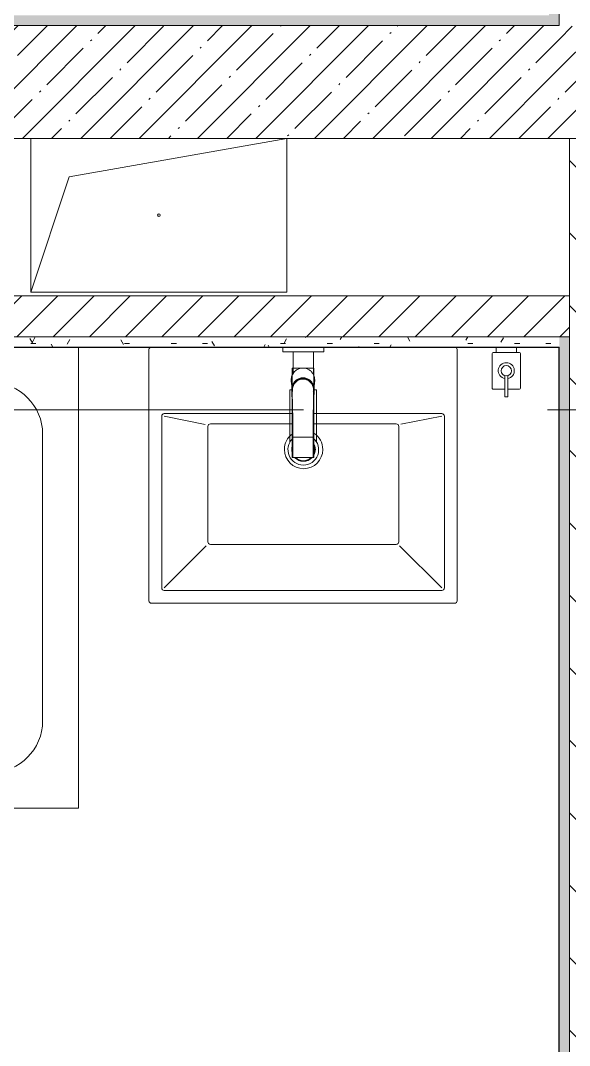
# Model space of a CAD drawing. Header units: millimetres. Extents: x 81382 to 274764, y -8553 to 29000.
# Drawn here: x 99528 to 100600, y 15760 to 17760 of the extents above; entities that cross this region are included whole.
import ezdxf

# ---------------------------------------------------------------- set-up
doc = ezdxf.new("R2010")
doc.units = ezdxf.units.MM
doc.linetypes.add('Осевая', pattern=[3175, 635, -476.25, 1587.5, -476.25])
for name, color, linetype, lineweight in [('0-1', 7, 'Continuous', 9), ('A-GENM', 7, 'Continuous', 9), ('A-WALL', 7, 'Continuous', 9), ('I-WALL', 7, 'Continuous', 9), ('P-SANR-FIXT', 7, 'Continuous', 9), ('P-SANR-FIXT-1', 7, 'Continuous', 13), ('Оси-2', 7, 'Осевая', 9)]:
    doc.layers.add(name, color=color, linetype=linetype, lineweight=lineweight)
doc.layers.add('A-WALL-1', color=7, linetype='Continuous', lineweight=9, true_color=0x3c3c3c)
doc.layers.add('A-WALL-FNSH-1', color=7, linetype='Continuous', lineweight=9, true_color=0x3c3c3c)
pattern_1 = [(45, (0, 0), (-57.024626, 57.024626), []), (45, (57.025, 0), (-57.024626, 57.024626), [100.806, -20.161, 3.353, -16.808])]
pattern_2 = [(0, (0, 0), (121.92, 30.48), [10.058, -81.382, 10.058, -81.382, -487.68]), (0, (0, 0), (121.92, 30.48), [-182.88, 10.058, -172.822, 10.058, -81.382, -213.36]), (0, (0, 0), (121.92, 30.48), [-457.2, 10.058, -50.902, 10.058, -142.342]), (120, (45.72, 15.24), (-87.356454, 90.345817), [10.058, -81.382, 10.058, -81.382, -487.68]), (120, (45.72, 15.24), (-87.356454, 90.345817), [-182.88, 10.058, -172.822, 10.058, -81.382, -213.36]), (120, (45.72, 15.24), (-87.356454, 90.345817), [-457.2, 10.058, -50.902, 10.058, -142.342]), (240, (60.96, 76.2), (-34.563546, -120.825817), [10.058, -81.382, 10.058, -81.382, -487.68]), (240, (60.96, 76.2), (-34.563546, -120.825817), [-182.88, 10.058, -172.822, 10.058, -81.382, -213.36]), (240, (60.96, 76.2), (-34.563546, -120.825817), [-457.2, 10.058, -50.902, 10.058, -142.342])]

# ---------------------------------------------------------------- blocks, each defined once
blk = doc.blocks.new('SND_Aquanet_Душевой поддон_HX108_Квадратный_С опорами_Сантехкомплект__$ - 900х900-31006294-План размещения напольных электротехнических лючков и розеток 3 этажа в осях 23-33')
at = {"layer": 'P-SANR-FIXT'}
for p, q in [((450, 450), (-450, 450)), ((-450, 450), (-450, -449.8)), ((450, -449.8), (450, 450)), ((-280, 380), (280, 380)), ((-380, -280), (-380, 280)), ((380, 280), (380, -280)), ((-81.7, -380), (-280, -380)), ((-6.1, -380), (-32.7, -380)), ((280, -380), (215.9, -380))]:
    blk.add_line(p, q, dxfattribs=at)
for centre, radius, start, end in [((-280, 280), 100, 90, 180), ((280, 280), 100, 0, 90), ((-280, -280), 100, 180, 270), ((-290, -290), 25, 90, 270), ((-290, -290), 25, 270, 90), ((280, -280), 100, 270, 0)]:
    blk.add_arc(centre, radius, start, end, dxfattribs=at)
blk = doc.blocks.new('GM_Отверстие прямоугольное _в плите_ - Отверстие-21610241-План размещения напольных электротехнических лючков и розеток 3 этажа в осях 23-33')
at = {"layer": 'A-GENM'}
for p, q in [((-250, -150), (-250, 150)), ((-250, 150), (-250, -150)), ((-175, 75), (250, 150)), ((250, 150), (250, -150)), ((250, -150), (250, 150)), ((-250, -150), (-175, 75)), ((250, -150), (-250, -150)), ((-250, -150), (250, -150))]:
    blk.add_line(p, q, dxfattribs=at)
for start, end in [(360, 180), (180, 360)]:
    blk.add_arc((0, 0), 2.5, start, end, dxfattribs=at)
blk = doc.blocks.new('раковина - 400 x 500mm-V186-План размещения напольных электротехнических лючков и розеток 3 этажа в осях 23-33')
at = {"layer": 'P-SANR-FIXT'}
for p, q in [((-249.5, -5), (-249.5, -495)), ((352.5, -495), (352.5, -5)), ((-224.5, -135), (-224.5, -470)), ((31.5, -130), (-219.5, -130)), ((-219.5, -135), (-139.5, -151)), ((322.5, -130), (71.5, -130)), ((322.5, -135), (242.8, -150.5)), ((327.5, -470), (327.5, -135)), ((-134.5, -155), (-134.5, -380)), ((-126, -150), (-129.5, -150)), ((31.6, -150), (-126, -150)), ((233.5, -150), (71.4, -150)), ((238.5, -155), (238.5, -380)), ((-219.5, -470), (-137.6, -388.1)), ((-129.5, -385), (233.5, -385)), ((322.5, -470), (240.2, -387.7)), ((-219.5, -475), (322.5, -475)), ((-244.5, -500), (347.5, -500))]:
    blk.add_line(p, q, dxfattribs=at)
for centre, radius, start, end in [((-244.5, -5), 5, 90, 180), ((347.5, -5), 5, 0, 90), ((-219.5, -135), 5, 90, 180), ((322.5, -135), 5, 0, 90), ((-129.5, -155), 5, 90, 180), ((233.5, -155), 5, 0, 90), ((52.6, -199.9), 37.5, 125.8967, 180), ((52.6, -199.9), 37.5, 360, 58.2201), ((52.6, -199.9), 37.5, 180, 360), ((52.6, -199.9), 23, 165.3815, 180), ((52.6, -199.9), 23, 180, 194.9147), ((52.6, -199.9), 23, 330.6647, 360), ((52.6, -199.9), 23, 21.6233, 28.8393), ((52.6, -199.9), 23, 360, 20.947), ((52.6, -199.9), 23, 225, 315), ((-129.5, -380), 5, 180, 270), ((233.5, -380), 5, 270, 360), ((-219.5, -470), 5, 180, 270), ((322.5, -470), 5, 270, 0), ((-244.5, -495), 5, 180, 270), ((347.5, -495), 5, 270, 0)]:
    blk.add_arc(centre, radius, start, end, dxfattribs=at)
blk = doc.blocks.new('TOY_Диспансер мыло - Дозатор Elegance new 11654 019001 хром-30642362-План размещения напольных электротехнических лючков и розеток 3 этажа в осях 23-33')
at = {"layer": 'A-GENM'}
for p, q in [((122.2, 81.7), (99.5, 81.7)), ((122.2, 81.7), (102.9, 81.7)), ((127.9, 96.6), (122.2, 96.6)), ((122.2, 96.6), (122.2, 81.7)), ((122.2, 82.7), (122.2, 55.3)), ((127.9, 81.7), (127.9, 96.6)), ((127.9, 55.3), (127.9, 82.7)), ((146.9, 81.7), (127.9, 81.7)), ((150.5, 81.7), (127.9, 81.7)), ((97.5, 79.7), (97.5, 12)), ((152.5, 12), (152.5, 79.7)), ((99.5, 10), (105, 10)), ((145, 10), (105, 10)), ((105, 10), (105, 0.5)), ((105, 0.5), (145, 0.5)), ((145, 0.5), (145, 10)), ((145, 10), (150.5, 10))]:
    blk.add_line(p, q, dxfattribs=at)
blk.add_circle((125, 45.7), 10, dxfattribs=at)
for centre, radius, start, end in [((99.5, 79.7), 2, 90, 180), ((150.5, 79.7), 2, 360, 90), ((125, 45.7), 15.7, 100.4353, 79.365), ((99.5, 12), 2, 180, 270), ((150.5, 12), 2, 270, 360)]:
    blk.add_arc(centre, radius, start, end, dxfattribs=at)
blk = doc.blocks.new('сифон - Для раковины-V187-План размещения напольных электротехнических лючков и розеток 3 этажа в осях 23-33')
at = {"layer": 'P-SANR-FIXT'}
for p, q in [((116.7, 26), (15, 26)), ((116.7, 26), (116.7, 20.9)), ((200, 40), (191.1, 40)), ((191.1, -40), (191.1, 40)), ((200, 40), (200, -40)), ((116.7, -19.7), (116.7, -26)), ((15, -26), (116.7, -26)), ((191.1, -40), (200, -40))]:
    blk.add_line(p, q, dxfattribs=at)
for start, end in [(45, 180), (180, 319.7584)]:
    blk.add_arc((0, 0), 30, start, end, dxfattribs=at)
at = {"layer": 'P-SANR-FIXT-1'}
for p, q in [((127.1, 20), (123.1, 20)), ((191.1, 20), (148.6, 20)), ((21.9, -20), (49, -20)), ((49, -20), (56, -20)), ((56, -20), (75, -20)), ((85.7, -20), (118.5, -20)), ((119.7, -20), (122.9, -20)), ((145.8, -20), (191.1, -20))]:
    blk.add_line(p, q, dxfattribs=at)
for radius, start, end in [(22.5, 67.2152, 113.0759), (21.5, 72, 108), (22.5, 133.7338, 180), (22.5, 180, 225.6765), (21.5, 136.1578, 180), (21.5, 180, 223.3802), (22.5, 241.9585, 297.7301), (21.5, 245.8675, 293.8296)]:
    blk.add_arc((0, 0), radius, start, end, dxfattribs=at)
blk = doc.blocks.new('смеситель для раковины - Default-V188-План размещения напольных электротехнических лючков и розеток 3 этажа в осях 23-33')
at = {"layer": '0-1'}
for p, q in [((19.7, 151.6), (-19.8, 151.6)), ((-20.3, 110), (-20.4, 97.4)), ((19.8, 111.8), (-19.8, 111.8)), ((20.4, 97.4), (20.3, 110)), ((-22.8, 3), (-21.8, 15.6)), ((-20.7, 17.2), (-20.7, 16.7)), ((20.8, 16.7), (20.8, 17.2))]:
    blk.add_line(p, q, dxfattribs=at)
at = {"layer": '0-1', "flags": 128}
for points in [[(-19.8, 151.6), (-20, 151.6), (-20.2, 151.6), (-20.3, 151.5), (-20.4, 151.5), (-20.5, 151.4), (-20.6, 151.3), (-20.6, 151.2), (-20.7, 151.1), (-20.7, 151.1), (-20.7, 151), (-20.7, 151), (-20.8, 150.9), (-20.8, 150.6), (-20.8, 149.7), (-20.8, 148.7), (-20.8, 147.7), (-20.9, 146.7), (-20.9, 145.3), (-21.1, 93.2)], [(19.7, 151.6), (20, 151.6), (20.2, 151.6), (20.4, 151.5), (20.5, 151.4), (20.6, 151.3), (20.6, 151.3), (20.7, 151.2), (20.7, 151.1), (20.7, 151.1), (20.7, 151), (20.8, 151), (20.8, 150.9), (20.8, 150.6)], [(-19.8, 111.8), (-19.9, 111.8), (-20, 111.8), (-20.1, 111.8), (-20.1, 111.7), (-20.2, 111.7), (-20.3, 111.6), (-20.3, 111.5), (-20.3, 111.5), (-20.3, 111.4), (-20.3, 111.4), (-20.3, 111.4), (-20.3, 111.3), (-20.3, 111.2), (-20.3, 111), (-20.3, 110.8), (-20.3, 110.6), (-20.3, 110.3), (-20.3, 110)], [(12.1, -0.1), (14.4, 1.7), (18.1, 6.1), (20.4, 11.5), (21.2, 17.2), (21.2, 36.2), (21.1, 56), (21, 111.4)], [(19.8, 111.8), (19.9, 111.8), (20, 111.8), (20.1, 111.8), (20.2, 111.7), (20.2, 111.6), (20.3, 111.6), (20.3, 111.5), (20.3, 111.5), (20.3, 111.4), (20.3, 111.4), (20.3, 111.3), (20.3, 111.1), (20.3, 110.9), (20.3, 110.7), (20.3, 110.4), (20.3, 110)], [(-21.8, 15.6), (-21.7, 19.7), (-21.6, 24.4), (-21.5, 30.8), (-21.4, 37.1), (-21.3, 49.4), (-21.2, 68.8), (-21.1, 88)], [(-18.9, 7.6), (-20, 10.3), (-20.8, 13.1), (-21.1, 18.6), (-21.1, 48.6), (-21.1, 93.2)], [(21.8, 15.6), (22.1, 11.2), (22.8, 3)]]:
    blk.add_lwpolyline(points, dxfattribs=at)
at = {"layer": 'P-SANR-FIXT'}
for p, q in [((21, 151.6), (-21, 151.6)), ((-21, 151.6), (-21, -23)), ((-19.7, 144), (-19.8, 111.7)), ((19.8, 111.7), (19.7, 144)), ((21, -23), (21, 151.6)), ((-20.4, 22), (-20.8, 19.8)), ((20.8, 19.8), (20.4, 22)), ((-21, 19.9), (-20.8, 19.8)), ((19.4, 12.9), (20.4, 11.1)), ((21, 19.9), (20.8, 19.8)), ((20.9, 18.5), (20.8, 19.8)), ((20.9, 18.4), (21.1, 18.4)), ((22.5, 5), (22.9, 0.9)), ((-0.6, -2.8), (0.6, -2.8)), ((-21, -23), (21, -23))]:
    blk.add_line(p, q, dxfattribs=at)
at = {"layer": 'P-SANR-FIXT', "flags": 128}
for points in [[(-21.1, 16.9), (-21.1, 42.2), (-21, 67.6), (-20.8, 118.3), (-20.7, 143.7), (-20.7, 149.4), (-20.8, 150.2), (-20.9, 145.3), (-20.9, 138.9), (-21.1, 88.1)], [(-20.1, 88.1), (-20.1, 99.6), (-20, 111), (-20, 122.4), (-19.9, 133.8), (-19.9, 145.2)], [(19.9, 145.2), (19.9, 138.9), (19.9, 132.6), (20, 126.2), (20, 119.9), (20, 113.5), (20, 107.2), (20.1, 100.8), (20.1, 94.5), (20.1, 88.1)], [(21.1, 88.1), (20.9, 138.9), (20.9, 145.3), (20.8, 150.2), (20.7, 149.4), (20.7, 143.7), (20.8, 118.3), (21, 67.6), (21.1, 42.2), (21.1, 16.9)], [(-21.1, 18.6), (-21.1, 18.6), (-21.1, 18.6), (-21, 18.6), (-21, 18.6), (-21, 18.5), (-20.9, 18.5), (-20.9, 18.5)], [(-21.1, 18.4), (-21.1, 18), (-21.1, 17.6), (-21.1, 17.2), (-21.1, 16.8), (-21.1, 16.4)], [(-20.8, 19.8), (-20.9, 19.2), (-20.9, 18.5)], [(-15.9, 4.1), (-13.1, 1.6), (-9.8, -0.4), (-6.1, -1.8), (-2.1, -2.5), (2.1, -2.5), (6.1, -1.8), (9.8, -0.4), (11.1, 0.4)], [(11.5, 0.5), (13.1, 1.6), (15.9, 4.1)], [(21.1, 16.4), (21.1, 16.8), (21.1, 17.2), (21.1, 17.6), (21.1, 18), (21.1, 18.4)], [(22.9, 0.9), (22.7, 3.2), (22.5, 5.6), (22.3, 7.9), (22.1, 10.8), (21.8, 15.2)], [(0.6, -3.9), (0.3, -3.9), (0.1, -3.9), (-0.1, -3.9), (-0.3, -3.9), (-0.6, -3.9)]]:
    blk.add_lwpolyline(points, dxfattribs=at)
at = {"layer": 'P-SANR-FIXT'}
for centre, major_axis, ratio, start_param, end_param in [((-19.8, 109.7), (-0.5, 0.002), 0.095846, 0.017294, 1.571164), ((19.8, 109.7), (0.5, 0.002), 0.095848, 4.711795, 6.265892), ((0, 17.2), (20.8, 0), 0.98634, 3.038054, 3.141593), ((0, 17.2), (20.8, 0), 0.98634, 3.141593, 3.441377), ((0, 16.7), (20.8, 0), 0.98634, 3.141593, 3.372062), ((0, 16.7), (20.7, 0), 0.98634, 3.571127, 3.769911), ((0, 17.2), (20.8, 0), 0.98634, 3.613983, 5.358408), ((0, 16.7), (20.8, 0), 0.98634, 5.376246, 5.846752), ((0, 17.2), (20.8, 0), 0.98634, 5.499139, 5.804813), ((0, 17.2), (-20.8, 0), 0.98634, 2.841808, 3.141593), ((0, 16.7), (20.8, 0), 0.98634, 6.052716, 6.283185), ((0, 17.2), (20.8, 0), 0.98634, 0, 0.103539), ((0, 16.7), (20.7, 0), 0.98634, 4.276566, 4.807479), ((0, 16.7), (20.8, 0), 0.98634, 4.9338, 5.10736)]:
    blk.add_ellipse(centre, major_axis=major_axis, ratio=ratio, start_param=start_param, end_param=end_param, dxfattribs=at)
for points, knots in [([(-19.9, 145.2), (-19.9, 146), (-19.9, 147.4), (-19.8, 149.3), (-19.8, 150.7), (-19.8, 151.5), (-19.8, 151.6), (-19.8, 151.6)], [0, 0, 0, 0, 0.1, 0.2, 0.3, 0.4, 0.4725859, 0.4725859, 0.4725859, 0.4725859]), ([(-19.8, 151.6), (-19.7, 151.6), (-19.7, 151.6), (-19.7, 151.2), (-19.7, 150), (-19.7, 148.3), (-19.7, 146.2), (-19.7, 144.8), (-19.7, 144)], [0.4728347, 0.4728347, 0.4728347, 0.4728347, 0.5, 0.6, 0.7, 0.8, 0.9, 1, 1, 1, 1]), ([(19.7, 144), (19.7, 144.8), (19.7, 146.2), (19.7, 148.3), (19.7, 150), (19.7, 151.2), (19.7, 151.6), (19.7, 151.6), (19.7, 151.6)], [0, 0, 0, 0, 0.1, 0.2, 0.3, 0.4, 0.5, 0.5274121, 0.5274121, 0.5274121, 0.5274121]), ([(19.7, 151.6), (19.8, 151.6), (19.8, 151.5), (19.8, 150.7), (19.8, 149.3), (19.9, 147.4), (19.9, 146), (19.9, 145.2)], [0.5275209, 0.5275209, 0.5275209, 0.5275209, 0.6, 0.7, 0.8, 0.9, 1, 1, 1, 1]), ([(-19.8, 111.8), (-19.8, 111.8), (-19.8, 111.7), (-19.8, 110.9), (-19.8, 110.1), (-19.8, 109.7)], [0.4695548, 0.4695548, 0.4695548, 0.4695548, 0.6, 0.8, 1, 1, 1, 1]), ([(19.8, 109.7), (19.8, 110.1), (19.8, 110.9), (19.8, 111.7), (19.8, 111.8), (19.8, 111.8)], [0, 0, 0, 0, 0.2, 0.4, 0.5304748, 0.5304748, 0.5304748, 0.5304748]), ([(-21.1, 88.1), (-21.1, 85.7), (-21.1, 82.2), (-21.1, 77.5), (-21.2, 73.9), (-21.2, 70.4), (-21.2, 66.8), (-21.2, 63.9), (-21.2, 61.5), (-21.2, 59.8), (-21.2, 58), (-21.2, 55.7), (-21.3, 52.8), (-21.3, 49.3), (-21.3, 46), (-21.3, 42.6), (-21.4, 39.4), (-21.4, 36.2), (-21.5, 32.2), (-21.5, 27.5), (-21.7, 20.9), (-21.8, 17.2), (-21.8, 15.2)], [0, 0, 0, 0, 0.083333, 0.125, 0.166667, 0.208333, 0.25, 0.291667, 0.3125, 0.333333, 0.354167, 0.375, 0.416667, 0.458333, 0.5, 0.541667, 0.583333, 0.625, 0.666667, 0.75, 0.833333, 1, 1, 1, 1]), ([(-20.4, 97.4), (-20.4, 91.1), (-20.5, 81.8), (-20.6, 69.7), (-20.6, 60), (-20.7, 52.6), (-20.8, 47.4), (-20.8, 45.2), (-20.8, 43.5), (-20.9, 41.8), (-20.9, 39.8), (-20.9, 37.7), (-20.9, 36.2), (-20.9, 35.4), (-21, 34.1), (-21, 32.6), (-21, 31), (-21, 29.7), (-21, 28.6), (-21, 27.7), (-21, 26.8), (-21.1, 25.6), (-21.1, 22.9), (-21.1, 20.4), (-21.1, 18.4)], [0, 0, 0, 0, 0.222222, 0.333333, 0.444444, 0.583333, 0.618056, 0.652778, 0.670139, 0.6875, 0.722222, 0.756944, 0.774306, 0.782986, 0.791667, 0.826389, 0.84375, 0.861111, 0.878472, 0.887153, 0.895833, 0.913194, 0.930556, 1, 1, 1, 1]), ([(-20.5, 43.6), (-20.5, 44.1), (-20.5, 44.9), (-20.5, 45.9), (-20.4, 46.5), (-20.4, 47), (-20.4, 47.6), (-20.3, 48.2), (-20.3, 49.3), (-20.3, 50.8), (-20.3, 52.7), (-20.3, 54.8), (-20.2, 57.1), (-20.2, 60.5), (-20.1, 67), (-20, 78.4), (-19.9, 90.5), (-19.9, 97.4)], [0.3665203, 0.3665203, 0.3665203, 0.3665203, 0.3928571, 0.4107143, 0.4196429, 0.4285714, 0.4375, 0.4464286, 0.4642857, 0.5, 0.5357143, 0.5714286, 0.6071429, 0.6428571, 0.7142857, 0.8571429, 1, 1, 1, 1]), ([(19.9, 97.4), (19.9, 90.5), (20, 78.4), (20.1, 66.9), (20.2, 60.3), (20.3, 57), (20.3, 54.6), (20.3, 52.6), (20.3, 50.7), (20.3, 49.2), (20.4, 48.1), (20.4, 47.4), (20.4, 46.9), (20.4, 46.4), (20.4, 45.8), (20.4, 44.6), (20.4, 43), (20.4, 41.3), (20.5, 40), (20.5, 39.2), (20.6, 38.5), (20.7, 37.9), (20.7, 37.5)], [0, 0, 0, 0, 0.1428571, 0.2857143, 0.3571429, 0.3928571, 0.4285714, 0.4642857, 0.5, 0.5357143, 0.5535714, 0.5625, 0.5714286, 0.5803571, 0.5892857, 0.6071429, 0.6428571, 0.6785714, 0.6964286, 0.7053571, 0.7142857, 0.7301718, 0.7301718, 0.7301718, 0.7301718]), ([(20.1, 88.1), (20.1, 88.2), (20.2, 88.3), (20.4, 88.2), (20.5, 88), (20.6, 87.8), (20.7, 87.5), (20.7, 87.3), (20.8, 87.1), (20.9, 87), (20.9, 86.8), (20.9, 86.7)], [0, 0, 0, 0, 0.1, 0.19375, 0.25, 0.3, 0.35, 0.4, 0.45, 0.525, 0.575, 0.575, 0.575, 0.575]), ([(21.1, 18.4), (21.1, 19.2), (21.1, 20.8), (21.1, 23.1), (21.1, 25), (21.1, 26.5), (21, 27.6), (21, 28.6), (21, 30), (21, 31.7), (21, 33.4), (21, 34.6), (20.9, 35.2), (20.9, 35.7), (20.9, 36.3), (20.9, 36.9), (20.9, 38.1), (20.9, 39.8), (20.9, 41.4), (20.8, 42.8), (20.8, 44.1), (20.8, 45.8), (20.8, 48.6), (20.7, 53.5), (20.6, 60.7), (20.6, 68.9), (20.5, 76.5), (20.5, 85.7), (20.4, 92.7), (20.4, 97.4)], [0, 0, 0, 0, 0.027778, 0.055556, 0.083333, 0.097222, 0.111111, 0.125, 0.138889, 0.166667, 0.194444, 0.208333, 0.215278, 0.222222, 0.229167, 0.236111, 0.25, 0.277778, 0.305556, 0.319444, 0.333333, 0.361111, 0.388889, 0.444444, 0.555556, 0.666667, 0.75, 0.833333, 1, 1, 1, 1]), ([(21.8, 15.2), (21.8, 16.4), (21.7, 19.4), (21.6, 24.2), (21.5, 28.2), (21.5, 30.6), (21.5, 32.4), (21.4, 34.1), (21.4, 35.8), (21.4, 37.3), (21.4, 38.7), (21.4, 39.8), (21.4, 41), (21.3, 42.6), (21.3, 44.7), (21.3, 47.5), (21.3, 50.9), (21.2, 55.1), (21.2, 60), (21.2, 65.1), (21.2, 69.9), (21.2, 74.5), (21.1, 80.6), (21.1, 85.1), (21.1, 88.1)], [0, 0, 0, 0, 0.142857, 0.285714, 0.357143, 0.392857, 0.428571, 0.464286, 0.5, 0.535714, 0.553571, 0.571429, 0.589286, 0.607143, 0.642857, 0.678571, 0.714286, 0.75, 0.785714, 0.821429, 0.857143, 0.892857, 0.928571, 1, 1, 1, 1]), ([(-21, 19.9), (-21, 20.5), (-20.9, 21.9), (-20.9, 23.9), (-20.9, 25.6), (-20.9, 26.9), (-20.9, 27.6), (-20.9, 28.1), (-20.9, 28.7), (-20.9, 29.4), (-21, 30.9), (-21, 33.1), (-21, 35.5), (-20.9, 37.4), (-20.9, 38.5), (-20.8, 39.3), (-20.7, 40.1), (-20.7, 40.7), (-20.6, 41.2), (-20.6, 41.3)], [0, 0, 0, 0, 0.0357143, 0.0714286, 0.1071429, 0.125, 0.1339286, 0.1428571, 0.1517857, 0.1607143, 0.1785714, 0.2142857, 0.25, 0.2678571, 0.2857143, 0.2946429, 0.3035714, 0.3214286, 0.3257253, 0.3257253, 0.3257253, 0.3257253]), ([(20.9, 33.9), (20.9, 33.6), (20.9, 32.5), (20.9, 30.9), (20.9, 29.2), (20.9, 28.3), (20.9, 27.5), (20.9, 26.8), (20.9, 25.6), (20.9, 23.9), (21, 21.9), (21, 20.5), (21, 19.9)], [0.7766981, 0.7766981, 0.7766981, 0.7766981, 0.7857143, 0.8214286, 0.8392857, 0.8571429, 0.8660714, 0.875, 0.8928571, 0.9285714, 0.9642857, 1, 1, 1, 1]), ([(-21.8, 15.2), (-21.9, 13.9), (-22, 12.1), (-22.1, 10.1), (-22.2, 8.7), (-22.3, 7.5), (-22.4, 6.6), (-22.5, 5.7), (-22.6, 4.8), (-22.7, 3.8), (-22.8, 2.5), (-22.9, 1.5), (-22.9, 0.9)], [0, 0, 0, 0, 0.166667, 0.25, 0.333333, 0.416667, 0.5, 0.583333, 0.666667, 0.75, 0.833333, 1, 1, 1, 1]), ([(22.9, 0.3), (22.9, -2.5), (22.3, -6.4), (20, -11.4), (17.7, -14.7), (14.9, -17.6), (11.6, -20), (7.9, -21.7), (4.5, -22.6), (1.5, -23), (-1.9, -23), (-6, -22.4), (-10, -20.8), (-12.8, -19.1), (-14.8, -17.5), (-16.7, -15.8), (-18.8, -13.3), (-21.9, -8.1), (-22.9, -3.2), (-22.9, 0.3)], [0, 0, 0, 0, 0.111111, 0.166667, 0.222222, 0.277778, 0.333333, 0.388889, 0.444444, 0.479167, 0.513889, 0.583333, 0.652778, 0.6875, 0.722222, 0.756944, 0.791667, 0.861111, 1, 1, 1, 1]), ([(-21, 19.9), (-21, 19.7), (-21, 19.5), (-21.1, 19.2), (-21.1, 18.9), (-21.1, 18.7), (-21.1, 18.6)], [0, 0, 0, 0, 0.333333, 0.5, 0.666667, 1, 1, 1, 1]), ([(-12.7, 0.3), (-13.6, 0.9), (-15.2, 2.3), (-17.3, 4.8), (-18.7, 7.1), (-19.6, 9), (-20.1, 10.6), (-20.6, 12.1), (-21, 14.3), (-21.1, 15.9), (-21.1, 16.9)], [0.4, 0.4, 0.4, 0.4, 0.5, 0.6, 0.7, 0.75, 0.8, 0.85, 0.9, 1, 1, 1, 1]), ([(-21.1, 16.4), (-21.1, 14.3), (-20.4, 11.1), (-18.7, 7.6), (-17.5, 5.8), (-16.4, 4.5), (-15.2, 3.2), (-13.9, 2.1), (-12.5, 1), (-10.9, 0.1), (-9.2, -0.7), (-6.9, -1.7), (-3.8, -2.5), (0, -2.8), (3.8, -2.5), (6.9, -1.7), (9, -0.9), (10.1, -0.3), (10.9, 0.1), (11.7, 0.5), (12.7, 1.2), (13.9, 2), (15, 3), (15.8, 3.8), (16.4, 4.5), (17, 5.2), (17.7, 6.2), (18.6, 7.6), (19.3, 9), (19.7, 9.9), (19.9, 10.5), (20, 10.9), (20.2, 11.2), (20.3, 11.7), (20.6, 12.6), (20.8, 13.8), (21, 15.1), (21.1, 16), (21.1, 16.4)], [0, 0, 0, 0, 0.111111, 0.166667, 0.194444, 0.222222, 0.25, 0.277778, 0.305556, 0.333333, 0.361111, 0.388889, 0.444444, 0.5, 0.555556, 0.611111, 0.638889, 0.652778, 0.666667, 0.680556, 0.694444, 0.722222, 0.75, 0.763889, 0.777778, 0.791667, 0.805556, 0.833333, 0.861111, 0.875, 0.881944, 0.888889, 0.895833, 0.902778, 0.916667, 0.944444, 0.972222, 1, 1, 1, 1]), ([(-20.8, 14.6), (-20.7, 14.1), (-20.6, 12.9), (-20.2, 11.6), (-20, 10.9)], [0, 0, 0, 0, 0.4, 1, 1, 1, 1]), ([(-20, 10.9), (-19.6, 9.8), (-18.5, 7.4), (-17, 5.2), (-15.9, 4.1)], [0, 0, 0, 0, 0.444444, 1, 1, 1, 1]), ([(21.1, 16.9), (21.1, 15.9), (21, 13.7), (20.2, 10.6), (19, 7.6), (16.7, 3.9), (12.9, 0), (7.1, -3.1), (2.7, -3.9), (0.6, -3.9)], [0, 0, 0, 0, 0.1, 0.2, 0.3, 0.4, 0.6, 0.8, 1, 1, 1, 1]), ([(15.9, 4.1), (16.7, 5), (18.4, 7.2), (19.5, 9.5), (20, 10.9)], [0, 0, 0, 0, 0.444444, 1, 1, 1, 1]), ([(20, 10.9), (20.2, 11.4), (20.5, 12.7), (20.7, 13.9), (20.8, 14.6)], [0, 0, 0, 0, 0.444444, 1, 1, 1, 1]), ([(-0.6, -3.9), (-0.6, -3.9), (-0.6, -3.7), (-0.6, -3.5), (-0.6, -3.1), (-0.6, -2.9), (-0.6, -2.8)], [0, 0, 0, 0, 0.363636, 0.545455, 0.727273, 1, 1, 1, 1]), ([(0.6, -3.9), (0.6, -3.9), (0.6, -3.7), (0.6, -3.5), (0.6, -3.1), (0.6, -2.9), (0.6, -2.8)], [0, 0, 0, 0, 0.363636, 0.545455, 0.727273, 1, 1, 1, 1])]:
    blk.add_open_spline(points, degree=3, knots=knots, dxfattribs=at)
for points in [[(-19.8, 111.8), (-19.8, 111.8), (-19.8, 111.8), (-19.8, 111.8)], [(19.8, 111.8), (19.8, 111.8), (19.8, 111.8), (19.8, 111.8)], [(-20.1, 88.1), (-20.4, 88.2), (-20.6, 88.2), (-20.8, 88.2)], [(-20, 85.7), (-20.1, 86.5), (-20.1, 87.3), (-20.1, 88.1)], [(20.1, 88.1), (20.1, 87.3), (20.1, 86.5), (20, 85.7)], [(-21.2, 19.5), (-21, 20.5), (-20.6, 21.4), (-20.2, 22.3)], [(-20.4, 22.5), (-20.7, 21.7), (-20.9, 20.8), (-21, 19.9)], [(20.2, 22.3), (21.2, 20.1), (21.8, 17.6), (21.8, 15.2)], [(21, 19.9), (20.9, 20.8), (20.7, 21.7), (20.4, 22.5)], [(-22.9, 0.9), (-22.9, 2.2), (-22.8, 3.6), (-22.6, 4.9)], [(-21.8, 15.2), (-21.8, 16.4), (-21.7, 17.6), (-21.4, 18.8)], [(-20.9, 18.4), (-21, 18.4), (-21.1, 18.4), (-21.1, 18.5)], [(-20.9, 18.3), (-20.9, 17.7), (-20.9, 16.5), (-20.8, 15.2), (-20.8, 14.6)], [(20.7, 19.9), (20.7, 17.5), (19.9, 12.6), (16.3, 6), (10.7, 1.1), (3.8, -1.6), (-3.7, -1.6), (-10.7, 1.1), (-16.3, 6), (-19.9, 12.6), (-20.7, 17.5), (-20.7, 19.9)], [(-20.4, 11.1), (-20.1, 11.7), (-19.8, 12.3), (-19.4, 12.9)], [(-0.6, -3.9), (-1.6, -3.9), (-3.8, -3.7), (-7, -2.8), (-10, -1.5), (-11.8, -0.4), (-12.7, 0.3)], [(20.8, 14.6), (20.8, 15.2), (20.9, 16.5), (20.9, 17.8), (20.9, 18.4)], [(21.1, 18.5), (21.1, 18.5), (21, 18.5), (20.9, 18.5)], [(21.1, 18.5), (21.1, 18.6), (21.1, 18.7), (21.1, 18.9), (21.1, 19.2), (21.1, 19.4), (21, 19.6), (21, 19.8), (21, 19.9)], [(-3, -2.5), (-2.2, -2.7), (-1.4, -2.7), (-0.6, -2.8)]]:
    blk.add_open_spline(points, degree=3, dxfattribs=at)

msp = doc.modelspace()

# ---------------------------------------------------------------- hatches: boundary and pattern name
at = {"layer": 'I-WALL'}
h = msp.add_hatch(dxfattribs=at)
h.set_pattern_fill('FP_4', color=256, style=0, pattern_type=2)
h.set_pattern_definition(pattern_1)
h.paths.add_polyline_path([(100580, 17530), (100800, 17530), (100800, 21400), (100580, 21400), (100580, 17750)])
h = msp.add_hatch(dxfattribs=at)
h.set_pattern_fill('FP_35', color=256, style=0, pattern_type=2)
h.set_pattern_definition(pattern_2)
h.paths.add_polyline_path([(100560, 17750), (100580, 17750), (100580, 21150), (100560, 21150), (100560, 17770)])
h = msp.add_hatch(dxfattribs=at)
h.set_pattern_fill('FP_35', color=256, style=0, pattern_type=2)
h.set_pattern_definition(pattern_2)
h.paths.add_polyline_path([(100560, 17750), (100560, 17770), (94580, 17770), (94580, 17750), (100449.9, 17750)])
h = msp.add_hatch(dxfattribs=at)
h.set_pattern_fill('FP_4', color=256, style=0, pattern_type=2)
h.set_pattern_definition(pattern_1)
h.paths.add_polyline_path([(100580, 17530), (100580, 17750), (94800, 17750), (94800, 17530), (100449.9, 17530)])
h = msp.add_hatch(dxfattribs=at)
h.set_pattern_fill('FP_3', color=256, style=0, pattern_type=2)
h.set_pattern_definition([(135, (0, 0), (-70.71068, -70.71068), [])])
h.paths.add_polyline_path([(100600, 13900), (100800, 13900), (100800, 17530), (100600, 17530), (100600, 15232.5)])
h = msp.add_hatch(dxfattribs=at)
h.set_pattern_fill('FP_5', color=256, style=0, pattern_type=2)
h.set_pattern_definition([(45, (0, 0), (-35.35534, 35.35534), [])])
h.paths.add_polyline_path([(100580, 17142.8), (100600, 17142.8), (100600, 17222.8), (98720, 17222.8), (98720, 17142.8), (100449.9, 17142.8)])
h = msp.add_hatch(dxfattribs=at)
h.set_pattern_fill('FP_35', color=256, style=0, pattern_type=2)
h.set_pattern_definition(pattern_2)
h.paths.add_polyline_path([(100579, 17122.8), (100580, 17122.8), (100580, 17142.8), (98720, 17142.8), (98720, 17122.8), (100449.9, 17122.8)])
h = msp.add_hatch(dxfattribs=at)
h.set_pattern_fill('FP_35', color=256, style=0, pattern_type=2)
h.set_pattern_definition(pattern_2)
h.paths.add_polyline_path([(100580, 13640), (100600, 13640), (100600, 17142.8), (100580, 17142.8), (100580, 13900)])

# ---------------------------------------------------------------- linework, layer by layer
at = {"layer": 'A-WALL'}
for p, q in [((100580, 21150), (100580, 17750)), ((94580, 17750), (100580, 17750)), ((100600, 17142.8), (98720, 17142.8)), ((100600, 17142.8), (100600, 13900)), ((100580, 17122.8), (98740, 17122.8)), ((100580, 17122.8), (100580, 13640))]:
    msp.add_line(p, q, dxfattribs=at)
at = {"layer": 'A-WALL-1'}
for p, q in [((100800, 17530), (97720, 17530)), ((100600, 17530), (100600, 17142.8)), ((100600, 17222.8), (98720, 17222.8))]:
    msp.add_line(p, q, dxfattribs=at)
at = {"layer": 'A-WALL-FNSH-1'}
for p, q in [((98741, 17121.8), (100579, 17121.8)), ((100579, 17121.8), (100579, 13640))]:
    msp.add_line(p, q, dxfattribs=at)
at = {"layer": 'Оси-2'}
msp.add_line((84681.8, 17000), (122730, 17000), dxfattribs=at)

# ---------------------------------------------------------------- block references
at = {"layer": 'A-GENM'}
msp.add_blockref('GM_Отверстие прямоугольное _в плите_ - Отверстие-21610241-План размещения напольных электротехнических лючков и розеток 3 этажа в осях 23-33', (99798, 17380), dxfattribs=at)
at = {"layer": 'P-SANR-FIXT'}
for name, p, rotation in [('SND_Aquanet_Душевой поддон_HX108_Квадратный_С опорами_Сантехкомплект__$ - 900х900-31006294-План размещения напольных электротехнических лючков и розеток 3 этажа в осях 23-33', (99190.9, 16673), 180), ('сифон - Для раковины-V187-План размещения напольных электротехнических лючков и розеток 3 этажа в осях 23-33', (100080, 16922.4), 89.99999999999945), ('TOY_Диспансер мыло - Дозатор Elegance new 11654 019001 хром-30642362-План размещения напольных электротехнических лючков и розеток 3 этажа в осях 23-33', (100601.5, 17122.3), 180), ('смеситель для раковины - Default-V188-План размещения напольных электротехнических лючков и розеток 3 этажа в осях 23-33', (100079.4, 17058.8), 180)]:
    msp.add_blockref(name, p, dxfattribs=dict(at, rotation=rotation))
msp.add_blockref('раковина - 400 x 500mm-V186-План размещения напольных электротехнических лючков и розеток 3 этажа в осях 23-33', (100028, 17122.8), dxfattribs=at)

doc.saveas('drawing.dxf')
